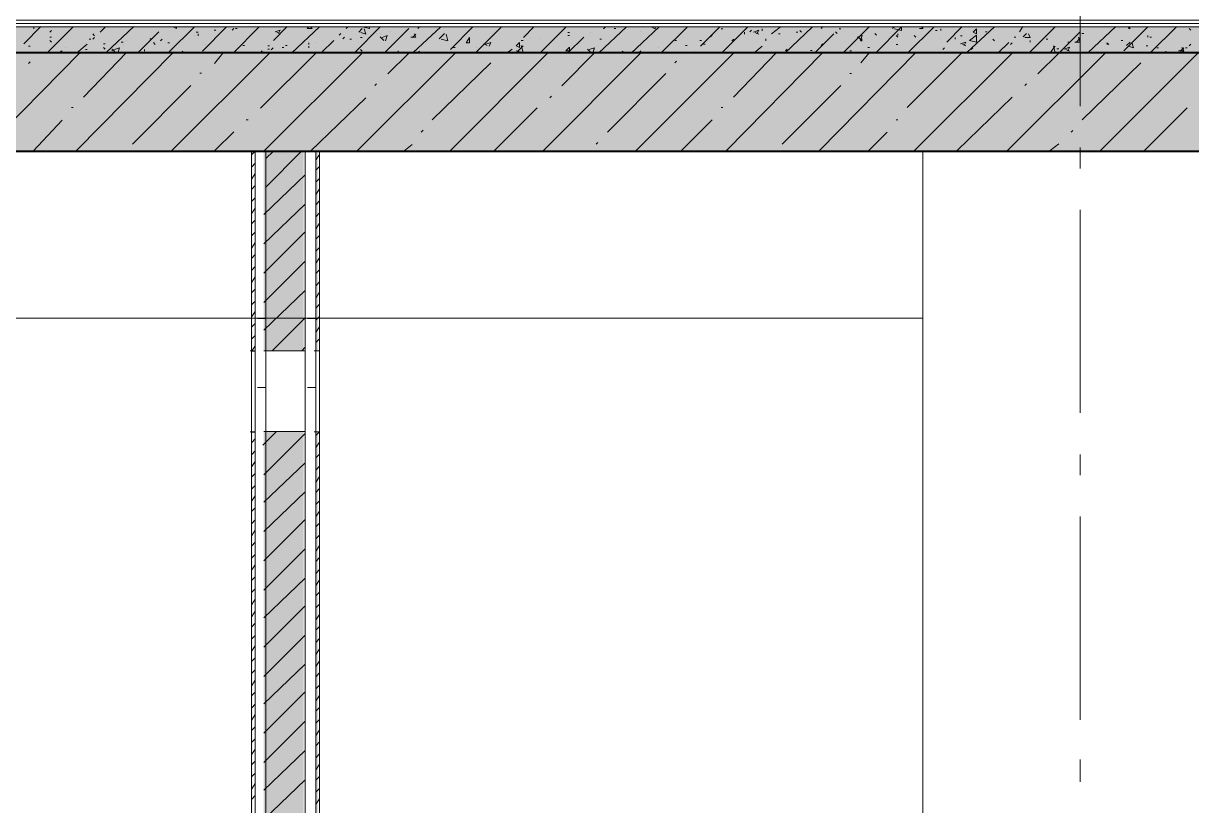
# Model space of a CAD drawing. Header units: millimetres. Extents: x -135211 to 49383, y -8033 to 228499.
# Drawn here: x -20539 to -17669, y 50926 to 52848 of the extents above; entities that cross this region are included whole.
import ezdxf

# ---------------------------------------------------------------- set-up
doc = ezdxf.new("R2010")
doc.units = ezdxf.units.MM
doc.layers.add('PDF _Геометрия', color=7, linetype='Continuous', true_color=0x1d1d1d)
doc.layers.add('PDF _Сплошная заливка', color=7, linetype='Continuous', true_color=0xffffff)

msp = doc.modelspace()

# ---------------------------------------------------------------- hatches: boundary and pattern name
at = {"layer": 'PDF _Сплошная заливка', "transparency": 33554559}
h = msp.add_hatch(color=256, dxfattribs=at)
h.paths.add_polyline_path([(-77398.8, 52535.5), (-77398.8, 52776.4), (-103546, 52776.4), (-103546, 52535.5)])
h.paths.add_polyline_path([(146.8, 52535.5), (146.8, 52776.4), (-22999.7, 52776.4), (-22999.7, 52535.5)])
h.paths.add_polyline_path([(-23351, 52535.5), (-23351, 52776.4), (-26352.2, 52776.4), (-26352.2, 52535.5)])
h.paths.add_polyline_path([(-26398.8, 52535.5), (-26398.8, 52776.4), (-44097.3, 52776.4), (-44097.3, 52535.5)])
h.paths.add_polyline_path([(-45350.3, 52535.5), (-45350.3, 52776.4), (-50899.8, 52776.4), (-50899.8, 52535.5)])
h = msp.add_hatch(color=256, dxfattribs=at)
h.paths.add_polyline_path([(-19977.2, 52044.5), (-19977.2, 52534), (-19978.2, 52534), (-19978.2, 52044.5)])
h.paths.add_polyline_path([(-19977.2, 51845.5), (-19978.2, 51845.5), (-19978.2, 48653.8), (-19977.2, 48653.8)])
h = msp.add_hatch(color=256, dxfattribs=at)
h.paths.add_polyline_path([(-19850.3, 52044.5), (-19850.3, 52534.8), (-19948.6, 52534.8), (-19948.6, 52044.5)])
h.paths.add_polyline_path([(-19850.3, 51845.5), (-19948.6, 51845.5), (-19948.6, 48526.8), (-19850.3, 48526.8)])
h = msp.add_hatch(color=256, dxfattribs=at)
h.paths.add_polyline_path([(-19816.4, 52044.5), (-19816.4, 52534.6), (-19820.3, 52534.6), (-19820.3, 52044.5)])
h.paths.add_polyline_path([(-19816.4, 51845.5), (-19820.3, 51845.5), (-19820.3, 48653.8), (-19816.4, 48653.8)])

# ---------------------------------------------------------------- linework, layer by layer
at = {"layer": 'PDF _Геометрия', "color": 7, "lineweight": 9}
for points in [[(-17943.1, 52644.3), (-17943.1, 53143.8)], [(-22897, 52775.7), (-96.7, 52775.7), (-96.7, 52839.2), (-96.7, 52847.7), (-96.7, 52856.1), (-22897, 52856.1)], [(-96.7, 52847.7), (-22897, 52847.7)], [(-96.7, 52839.2), (-22897, 52839.2)], [(-19964.4, 52123.1), (-19943.6, 52123.1), (-19943.6, 52533.8), (-19943.6, 52042.7), (-19943.6, 51843.7), (-19943.6, 48524.8), (-22894, 48524.8)], [(-21925.8, 48652.1), (-19978.7, 48652.1), (-19978.7, 51844), (-19978.7, 52043), (-19978.7, 52534.1), (-22857.3, 52534.1)], [(-19978.2, 52042.9), (-19969.9, 52042.9), (-19969.9, 52534), (-19978.2, 52534)], [(-19974.1, 52043.8), (-19969.9, 52043.8), (-19969.9, 52534.9), (-19974.1, 52534.9)], [(-19847.1, 51963.4), (-19847.1, 51993), (-19847.1, 52043.8), (-19847.1, 51844.9), (-19847.1, 52043.8), (-19948.6, 52043.8), (-19847.1, 52043.8), (-19847.1, 52534.8), (-19948.6, 52534.8)], [(-19847.1, 52534.8), (-19847.1, 52124.2)], [(-19841.6, 52533.8), (-19820.7, 52533.8), (-19820.7, 52042.7), (-19820.7, 51843.8), (-19820.7, 48651.8), (-19820.7, 50751.5), (-19820.7, 48651.8)], [(-19841.6, 52123.1), (-19820.7, 52123.1), (-19820.7, 52533.8)], [(-19824.9, 52043.6), (-19820.7, 52043.6), (-19820.7, 52534.7), (-19824.9, 52534.7)], [(-19820.3, 52043.6), (-19812, 52043.6), (-19812, 52534.6), (-19820.3, 52534.6)], [(-19812, 52534.6), (-19812, 52124)], [(-18987.2, 52533.9), (-19808.5, 52533.9)], [(-18329.1, 52534.4), (-18329.1, 48652.4)], [(-18328, 48652.3), (-9607.8, 48652.3), (-9607.8, 52534.2), (-18328, 52534.2)], [(-17943.1, 52491.8), (-17943.1, 52542.7)], [(-17943.1, 51890.8), (-17943.1, 52390.3)], [(-19408.4, 52123.7), (-20741.8, 52123.7)], [(-19810.6, 52123.7), (-18329.1, 52123.7)], [(-18794.2, 52123.6), (-19407.7, 52123.6)], [(-19982.4, 51844.8), (-19969.9, 51844.8), (-19969.9, 52043.8), (-19982.4, 52043.8)], [(-19824.5, 51844.6), (-19812, 51844.6), (-19812, 52043.6), (-19824.5, 52043.6)], [(-19964.4, 51953.8), (-19943.6, 51953.8)], [(-19841.6, 51953.8), (-19820.7, 51953.8)], [(-19978.2, 48652), (-19969.9, 48652), (-19969.9, 51843.9), (-19978.2, 51843.9)], [(-19974.1, 48653.1), (-19969.9, 48653.1), (-19969.9, 51844.8), (-19974.1, 51844.8)], [(-19948.6, 48526), (-19847.1, 48526), (-19847.1, 51844.9), (-19948.6, 51844.9), (-19847.1, 51844.9)], [(-19824.9, 48652.8), (-19820.7, 48652.8), (-19820.7, 51844.7), (-19824.9, 51844.7)], [(-19820.3, 48652.7), (-19812, 48652.7), (-19812, 51844.6), (-19820.3, 51844.6)], [(-17943.1, 51738.3), (-17943.1, 51789.1)], [(-17943.1, 51137.2), (-17943.1, 51636.7)], [(-17943.1, 50984.8), (-17943.1, 51039.8)]]:
    msp.add_lwpolyline(points, dxfattribs=at)
at = {"layer": 'PDF _Геометрия', "color": 7, "lineweight": 40}
for points in [[(-96.7, 53046.7), (-96.7, 52775.7), (-22994.2, 52775.7)], [(-22994.2, 52534.4), (-96.7, 52534.4), (-96.7, 51954.4)]]:
    msp.add_lwpolyline(points, dxfattribs=at)
at = {"layer": 'PDF _Геометрия', "lineweight": 9}
for points in [[(-20538.5, 52797.6), (-20496.3, 52840)], [(-20513.9, 52835), (-20513.9, 52839.2)], [(-20481, 52775.9), (-20417.4, 52839.4)], [(-20474.2, 52826.2), (-20470, 52830.5)], [(-20474.2, 52814.4), (-20470, 52814.4)], [(-20368.9, 52822.1), (-20364.7, 52817.8)], [(-20368.9, 52809.4), (-20364.7, 52813.6)], [(-20350.9, 52826.1), (-20338.4, 52838.9)], [(-20336.1, 52776.6), (-20268.2, 52840.1)], [(-20263.6, 52839.1), (-20259.4, 52839.1)], [(-20257.4, 52776.1), (-20206.8, 52826.9)], [(-20189.2, 52838.6), (-20189.2, 52838.6)], [(-20182.9, 52776.4), (-20119, 52839.9)], [(-20171.2, 52839.3), (-20162.9, 52835.1), (-20162.9, 52839.3)], [(-20119, 52818.7), (-20119, 52818.7)], [(-20114.4, 52826.2), (-20110.3, 52826.2)], [(-20110.3, 52817.7), (-20110.3, 52822)], [(-20099.1, 52780.1), (-20040.1, 52839.3)], [(-20070.6, 52831), (-20066.4, 52831)], [(-20026.7, 52831.6), (-20022.5, 52835.8)], [(-20024.3, 52775.2), (-19961.1, 52838.7)], [(-20017.9, 52835.8), (-20013.8, 52835.8)], [(-19925, 52806.1), (-19890.9, 52840)], [(-19921, 52827.4), (-19908.5, 52831.6), (-19912.6, 52823.2)], [(-19916.8, 52826.5), (-19908.5, 52822.3)], [(-19879.4, 52775.9), (-19812, 52839.4)], [(-19842.4, 52835.4), (-19838.3, 52839.6)], [(-19842, 52835.3), (-19829.5, 52835.3), (-19833.7, 52839.5)], [(-19763.5, 52818.7), (-19759.3, 52822.9)], [(-19754.7, 52810.2), (-19750.5, 52814.4)], [(-19745.9, 52835.5), (-19741.8, 52839.7)], [(-19726.2, 52775.7), (-19662.8, 52839.2)], [(-19715, 52826.8), (-19706.7, 52835.3)], [(-19710.8, 52813.2), (-19706.7, 52813.2)], [(-19710.4, 52825.9), (-19697.9, 52821.6), (-19702.1, 52834.3)], [(-19706.7, 52839.5), (-19706.7, 52839.5)], [(-19705.8, 52839.3), (-19689.1, 52835.2), (-19689.1, 52839.3)], [(-19671.6, 52823.2), (-19671.6, 52823.2)], [(-19662.8, 52823.1), (-19662.8, 52823.1)], [(-19662.4, 52814.6), (-19654, 52806.1)], [(-19657.8, 52813.7), (-19645.3, 52817.9), (-19649.4, 52805.2)], [(-19651.9, 52776), (-19592.6, 52835.3)], [(-19636.5, 52827.2), (-19636.5, 52827.2)], [(-19601.4, 52831.2), (-19601.4, 52831.2)], [(-19587.6, 52814), (-19575.1, 52814), (-19579.2, 52822.5)], [(-19583.4, 52813.2), (-19575.1, 52821.6)], [(-19581.3, 52776.3), (-19513.6, 52839.9)], [(-19570.5, 52835.1), (-19566.3, 52839.4)], [(-19517.4, 52810.2), (-19504.9, 52822.9)], [(-19512.8, 52809.2), (-19496.1, 52805), (-19500.3, 52821.9)], [(-19489.8, 52784.2), (-19434.7, 52839.3)], [(-19428, 52776.2), (-19364.5, 52839.6)], [(-19310.7, 52813.7), (-19285.5, 52839.1)], [(-19294.3, 52813.7), (-19294.3, 52813.7)], [(-19270.2, 52775.1), (-19206.5, 52838.5)], [(-19202, 52825.8), (-19197.8, 52825.8)], [(-19202, 52818.2), (-19197.8, 52818.2)], [(-19200.5, 52776.4), (-19162.7, 52814.5)], [(-19145.1, 52826.3), (-19145.1, 52826.3)], [(-19125.3, 52775.7), (-19057.4, 52839.2)], [(-19114.2, 52834.4), (-19110, 52838.7)], [(-19087.9, 52835.1), (-19083.7, 52835.1)], [(-19046.4, 52775.1), (-18978.4, 52838.6)], [(-19039.8, 52839.1), (-19039.8, 52839.1)], [(-19022.3, 52827.1), (-19022.3, 52827.1)], [(-18995.6, 52838.7), (-18987.2, 52834.5), (-18987.2, 52838.7)], [(-18972, 52775.5), (-18908.2, 52839)], [(-18917, 52839), (-18917, 52839)], [(-18875.6, 52791.9), (-18829.3, 52838.4)], [(-18851, 52814.9), (-18846.8, 52819.1)], [(-18824.7, 52835), (-18820.5, 52835)], [(-18822.3, 52776.1), (-18759.1, 52839.6)], [(-18767.8, 52826.1), (-18767.8, 52821.9)], [(-18754.5, 52826.9), (-18750.3, 52831.1)], [(-18745.4, 52826.7), (-18732.8, 52831), (-18737, 52822.5)], [(-18741.2, 52825.9), (-18732.8, 52821.6)], [(-18724, 52834.3), (-18724, 52830)], [(-18701.2, 52822.1), (-18680.1, 52839)], [(-18684.3, 52822.1), (-18680.1, 52822.1)], [(-18668.6, 52775), (-18601.1, 52838.5)], [(-18640.5, 52826.1), (-18636.2, 52826.1)], [(-18631.7, 52830.3), (-18627.5, 52826)], [(-18594.9, 52775.5), (-18548.5, 52822.1)], [(-18579, 52835.8), (-18574.8, 52840.1)], [(-18543.9, 52827.1), (-18539.7, 52822.9)], [(-18535.2, 52834.6), (-18530.9, 52834.6)], [(-18524.1, 52776.6), (-18460.8, 52840.1)], [(-18491, 52814), (-18478.3, 52818.2), (-18482.5, 52805.5), (-18478.3, 52809.7)], [(-18447.4, 52823), (-18443.2, 52818.8)], [(-18445.2, 52776), (-18381.8, 52839.5)], [(-18403.6, 52835.4), (-18399.3, 52839.7)], [(-18398.7, 52834.4), (-18381.8, 52830.2), (-18381.8, 52838.7)], [(-18394.8, 52818.4), (-18390.6, 52814.2)], [(-18390.6, 52818.4), (-18390.6, 52822.7)], [(-18366.3, 52775.5), (-18302.8, 52839)], [(-18350.9, 52818.1), (-18346.7, 52813.9)], [(-18337.6, 52835.8), (-18329.1, 52835.8), (-18329.1, 52840)], [(-18333.4, 52834.9), (-18329.1, 52839.1)], [(-18298.3, 52830.4), (-18294, 52830.4)], [(-18285.3, 52834.6), (-18285.3, 52830.3)], [(-18270.7, 52802.1), (-18232.6, 52840.2)], [(-18236.9, 52817.3), (-18232.6, 52817.3)], [(-18221.4, 52776.1), (-18153.7, 52839.6)], [(-18175.4, 52827), (-18171.2, 52827)], [(-18105.3, 52813.9), (-18101, 52813.9)], [(-18091.9, 52827.3), (-18083.5, 52840)], [(-18083.2, 52814.6), (-18074.7, 52823)], [(-18078.6, 52813.6), (-18065.9, 52813.6), (-18070.2, 52822.1)], [(-18068.1, 52775.9), (-18004.5, 52839.4)], [(-17994, 52776.3), (-17943.1, 52827.2)], [(-17955.8, 52801.8), (-17943.1, 52801.8), (-17947.3, 52814.4)], [(-17951.6, 52800.9), (-17943.1, 52813.6)], [(-17938.6, 52822.8), (-17934.3, 52822.8)], [(-17923.3, 52776.6), (-17855.3, 52840)], [(-17846.6, 52835.8), (-17846.6, 52835.8)], [(-17835.9, 52780.2), (-17776.4, 52839.5)], [(-17824.5, 52835.6), (-17820.3, 52839.8)], [(-17824.5, 52839), (-17820.3, 52834.7)], [(-17776.4, 52818.3), (-17776.4, 52814.1)], [(-17771.9, 52814), (-17767.6, 52814)], [(-17770, 52776.4), (-17706.2, 52839.9)], [(-17675.3, 52835.4), (-17671.1, 52831.2)], [(-20526.8, 52791.9), (-20522.7, 52791.9)], [(-20474.2, 52805.9), (-20470, 52801.7)], [(-20434.9, 52788.8), (-20434.9, 52788.8)], [(-20407.9, 52775.6), (-20382.3, 52796.8)], [(-20377.6, 52809.5), (-20373.5, 52809.5)], [(-20342.6, 52797.4), (-20338.4, 52797.4)], [(-20342.6, 52788.9), (-20338.4, 52784.7)], [(-20320.4, 52784.5), (-20312.1, 52776)], [(-20315.8, 52783.6), (-20303.3, 52787.8), (-20307.5, 52775.1)], [(-20298.7, 52802.2), (-20294.5, 52802.2)], [(-20294.5, 52797.1), (-20294.5, 52797.1)], [(-20285.8, 52806.3), (-20285.8, 52806.3)], [(-20228.5, 52810.1), (-20224.3, 52810.1)], [(-20219.7, 52800.7), (-20215.6, 52796.5)], [(-20202.2, 52804.8), (-20198, 52809.1)], [(-20184.6, 52800.5), (-20180.5, 52800.5)], [(-20092.7, 52797.3), (-20092.7, 52797.3)], [(-20000.4, 52793.3), (-19996.2, 52793.3)], [(-19939, 52792.9), (-19934.8, 52792.9)], [(-19930.2, 52783.4), (-19926, 52787.7)], [(-19903.9, 52788.4), (-19899.7, 52788.4)], [(-19895.1, 52793.4), (-19890.9, 52793.4)], [(-19838.3, 52796.4), (-19838.3, 52800.6)], [(-19838.3, 52792.2), (-19838.3, 52787.9)], [(-19820.7, 52800.5), (-19820.7, 52800.5)], [(-19806.8, 52776.5), (-19776.9, 52806.1)], [(-19737.2, 52809.2), (-19733, 52809.2)], [(-19482.7, 52788.8), (-19478.5, 52788.8)], [(-19425.9, 52789.3), (-19425.9, 52789.3)], [(-19408, 52797.6), (-19399.6, 52793.3)], [(-19403.4, 52796.6), (-19390.8, 52800.9), (-19395, 52792.4)], [(-19390.8, 52801.7), (-19390.8, 52801.7)], [(-19328.6, 52780.9), (-19311.8, 52776.6), (-19316, 52793.6)], [(-19324.4, 52780), (-19311.8, 52792.7)], [(-19320.6, 52796.1), (-19320.6, 52800.4)], [(-19316, 52806.3), (-19311.8, 52806.3)], [(-19268, 52810.2), (-19268, 52810.2)], [(-19224.1, 52792.1), (-19224.1, 52792.1)], [(-19153.5, 52784.8), (-19145.1, 52776.3)], [(-19149, 52783.9), (-19136.4, 52788.1), (-19140.6, 52775.4)], [(-19123, 52809.1), (-19118.8, 52809.1)], [(-19022.3, 52792.3), (-19022.3, 52792.3)], [(-18978.4, 52788.7), (-18978.4, 52788.7)], [(-18938.8, 52806.2), (-18934.6, 52806.2)], [(-18912.4, 52793.3), (-18908.2, 52793.3)], [(-18877.3, 52805.7), (-18873.1, 52805.7)], [(-18868.6, 52797.2), (-18864.4, 52797.2)], [(-18798.4, 52805.2), (-18794.2, 52809.4)], [(-18745, 52775), (-18724, 52792)], [(-18715.2, 52805.5), (-18715.2, 52809.7)], [(-18666.8, 52780.5), (-18662.6, 52784.7)], [(-18579, 52793.5), (-18574.8, 52797.7)], [(-18495.9, 52797.2), (-18495.9, 52797.2)], [(-18486.8, 52813.1), (-18478.3, 52804.6)], [(-18465, 52788.4), (-18460.8, 52788.4)], [(-18394.8, 52796.4), (-18390.6, 52796.4)], [(-18285.3, 52810), (-18285.3, 52810)], [(-18280.7, 52783.7), (-18276.5, 52788)], [(-18250.2, 52813.2), (-18250.2, 52808.9)], [(-18236.6, 52797.8), (-18223.9, 52802), (-18228.1, 52793.5)], [(-18232.3, 52796.9), (-18223.9, 52792.7)], [(-18210.5, 52784.1), (-18206.3, 52788.3)], [(-18157.9, 52809.1), (-18153.7, 52804.9)], [(-18144, 52775.9), (-18118.6, 52801.3)], [(-18114, 52796.1), (-18109.8, 52800.4)], [(-18065.9, 52806), (-18065.9, 52801.8)], [(-18026.3, 52809.1), (-18022.1, 52809.1)], [(-18004.5, 52775.1), (-18017.2, 52775.1), (-18004.5, 52792)], [(-18004.5, 52775.9), (-18008.7, 52792.9)], [(-18000, 52785.2), (-17995.7, 52785.2)], [(-17982.1, 52785), (-17969.4, 52789.3), (-17973.6, 52780.8)], [(-17973.6, 52801.9), (-17969.4, 52801.9)], [(-17881.7, 52801.3), (-17881.7, 52801.3)], [(-17877.1, 52800.4), (-17872.9, 52796.2)], [(-17877.1, 52797), (-17872.9, 52797)], [(-17842, 52806.1), (-17837.8, 52806.1)], [(-17828.7, 52793.3), (-17820.3, 52801.8)], [(-17824.2, 52792.3), (-17811.5, 52788.1), (-17815.7, 52800.8)], [(-17780.6, 52792.9), (-17776.4, 52792.9)], [(-17754.3, 52787.7), (-17750.1, 52787.7)], [(-17697.1, 52779.6), (-17688.6, 52788.1)], [(-17688.6, 52780.5), (-17692.9, 52789)], [(-17684.1, 52788.1), (-17679.9, 52788.1)], [(-17675.3, 52793), (-17671.1, 52797.3)], [(-20637.2, 52535.4), (-20399.8, 52776.7)], [(-20447.8, 52779.4), (-20443.7, 52779.4)], [(-20408.9, 52535.5), (-20171.7, 52776.8)], [(-20391.7, 52666.6), (-20285.8, 52776.7)], [(-20386.4, 52784.1), (-20382.3, 52784.1)], [(-20320.9, 52783.7), (-20320.9, 52779.4)], [(-20241.9, 52784), (-20241.9, 52779.8)], [(-20175.9, 52533.7), (-19934.8, 52775)], [(-20149.5, 52779.9), (-20145.4, 52775.7)], [(-20069.7, 52749.6), (-20048.9, 52775)], [(-20057.6, 52776), (-20057.6, 52776)], [(-20022.5, 52775.7), (-20022.5, 52775.7)], [(-19956.5, 52776), (-19952.3, 52780.3)], [(-19956.4, 52639.6), (-19820.7, 52775.1)], [(-19948.3, 52533.8), (-19706.7, 52775.1)], [(-19943.6, 52775.1), (-19943.6, 52775.1)], [(-19939, 52784.4), (-19934.8, 52784.4)], [(-19803.2, 52783.4), (-19803.2, 52783.4)], [(-19720, 52533.9), (-19478.5, 52775.2)], [(-19710.8, 52783.6), (-19706.7, 52779.4)], [(-19643.5, 52724.4), (-19592.6, 52775.2)], [(-19618.9, 52780.5), (-19618.9, 52776.2)], [(-19570.5, 52775.9), (-19566.3, 52780.1)], [(-19535.4, 52775.6), (-19531.2, 52775.6)], [(-19491.6, 52534), (-19250.4, 52775.3)], [(-19487.3, 52779.5), (-19487.3, 52779.5)], [(-19350.7, 52775.9), (-19338.2, 52784.4)], [(-19329.4, 52775.1), (-19329.4, 52775.1)], [(-19263.3, 52534.1), (-19022.3, 52775.5)], [(-19216.8, 52694.9), (-19136.4, 52775.4)], [(-19118.8, 52780.4), (-19118.8, 52780.4)], [(-19070.4, 52775.7), (-19066.2, 52780), (-19066.2, 52775.7)], [(-19035.6, 52534.2), (-18794.2, 52775.5)], [(-19026.5, 52776.3), (-19022.3, 52780.5)], [(-18890.7, 52779.6), (-18890.7, 52779.6)], [(-18881.9, 52776.2), (-18881.9, 52776.2)], [(-18811.8, 52535.3), (-18574.8, 52776.6)], [(-18795, 52666.4), (-18688.9, 52776.5)], [(-18605.4, 52781), (-18601.1, 52781)], [(-18583.5, 52535.4), (-18346.7, 52776.7)], [(-18508.8, 52780.3), (-18504.6, 52780.3)], [(-18481.9, 52751.2), (-18460.8, 52776.6)], [(-18368.1, 52641.2), (-18232.6, 52776.7)], [(-18351.3, 52533.7), (-18109.8, 52775)], [(-18122.9, 52533.7), (-17881.7, 52775.1)], [(-18061.4, 52775.5), (-18057.1, 52775.5)], [(-18046.6, 52724.2), (-17995.7, 52775)], [(-17987, 52780.9), (-17987, 52780.9)], [(-17977.9, 52784.2), (-17969.4, 52779.9)], [(-17894.6, 52533.9), (-17653.5, 52775.2)], [(-17850.8, 52776.5), (-17846.6, 52776.5)], [(-17732.5, 52780), (-17732.5, 52775.7)], [(-17715, 52776.4), (-17715, 52776.4)], [(-17715, 52776.4), (-17715, 52776.4)], [(-17692.9, 52776.2), (-17688.6, 52780.5), (-17701.4, 52780.5)], [(-20526.8, 52749.5), (-20522.7, 52753.8)], [(-19534.6, 52611.2), (-19390.8, 52751)], [(-18938.8, 52751.1), (-18934.6, 52755.4)], [(-17937.7, 52611), (-17793.9, 52750.7)], [(-20105.7, 52725.4), (-20101.5, 52725.4)], [(-19675.7, 52695.3), (-19671.6, 52699.6)], [(-19104.6, 52581.1), (-18960.9, 52725.1)], [(-18508.8, 52725.2), (-18504.6, 52725.2)], [(-18078.9, 52695.1), (-18074.7, 52699.3)], [(-20271.4, 52551.2), (-20127.8, 52695.2)], [(-18675.2, 52551), (-18530.9, 52695)], [(-20421.5, 52641.4), (-20417.4, 52641.4)], [(-19833.7, 52533.8), (-19697.9, 52665)], [(-19245.8, 52665.2), (-19241.6, 52669.4)], [(-18824.7, 52641.1), (-18820.5, 52641.1)], [(-18245.4, 52535.4), (-18109.8, 52666.6)], [(-19382.3, 52535.1), (-19276.7, 52640.9)], [(-17785.5, 52534.9), (-17679.9, 52640.7)], [(-20515.6, 52533.9), (-20443.7, 52610.2)], [(-19991.6, 52611.2), (-19987.4, 52611.2)], [(-19561.7, 52581.1), (-19557.5, 52585.3)], [(-18923.3, 52534.6), (-18846.8, 52610.8)], [(-18394.8, 52611), (-18390.6, 52611)], [(-17964.9, 52580.9), (-17960.6, 52585.1)], [(-20069.1, 52535.3), (-20022.5, 52581.8)], [(-19131.8, 52550.9), (-19127.6, 52555.2)], [(-18463.4, 52534.1), (-18416.9, 52580.7)], [(-19944.8, 52445.1), (-19855.8, 52534)], [(-19942.7, 52516.8), (-19926, 52533.6)], [(-19604.7, 52533.8), (-19583.8, 52550.8)], [(-18016.9, 52535.5), (-17995.7, 52552.4)], [(-19948.6, 52378.2), (-19847.1, 52475.6)], [(-19948.6, 52306.2), (-19847.1, 52403.6)], [(-19948.6, 52234.3), (-19847.1, 52335.9)], [(-19948.6, 52162.3), (-19847.1, 52264)], [(-19948.6, 52094.6), (-19847.1, 52192)], [(-19927.7, 52043.8), (-19847.1, 52124.2)], [(-19855.4, 52043.8), (-19847.1, 52052.3)], [(-19951.3, 51811.5), (-19917.2, 51845.4)], [(-19948.6, 51739), (-19847.1, 51840.6)], [(-19948.6, 51671.3), (-19847.1, 51768.6)], [(-19948.6, 51599.3), (-19847.1, 51696.7)], [(-19948.6, 51527.4), (-19847.1, 51628.9)], [(-19948.6, 51455.4), (-19847.1, 51557)], [(-19948.6, 51387.7), (-19847.1, 51485)], [(-19948.6, 51315.7), (-19847.1, 51417.3)], [(-19948.6, 51243.7), (-19847.1, 51345.3)], [(-19948.6, 51176), (-19847.1, 51273.3)], [(-19948.6, 51104.1), (-19847.1, 51205.6)], [(-19948.6, 51032.1), (-19847.1, 51133.7)], [(-19948.6, 50964.3), (-19847.1, 51061.7)], [(-19948.6, 50892.4), (-19847.1, 50989.7)]]:
    msp.add_lwpolyline(points, dxfattribs=at)
for points in [[(-18197.5, 52801.8), (-18214.5, 52806), (-18197.5, 52818.7)], [(-18197.5, 52834.8), (-18197.5, 52822.1), (-18206, 52826.4)], [(-19443.4, 52813.1), (-19443.4, 52800.4), (-19451.8, 52800.4)], [(-19320.6, 52801.2), (-19320.6, 52788.6), (-19329, 52792.8)], [(-19197.8, 52789.4), (-19197.8, 52780.9), (-19206.2, 52780.9)]]:
    msp.add_lwpolyline(points, close=True, dxfattribs=at)
at = {"layer": 'PDF _Геометрия', "color": 252, "lineweight": 9, "true_color": 0x878787}
for points in [[(-19978.2, 52525.5), (-19969.9, 52534)], [(-19820.3, 52513.4), (-19812, 52526.2)], [(-19978.2, 52495.9), (-19969.9, 52504.3)], [(-19978.2, 52466.3), (-19969.9, 52479)], [(-19820.3, 52488), (-19812, 52496.5)], [(-19978.2, 52440.8), (-19969.9, 52449.3)], [(-19820.3, 52458.4), (-19812, 52466.9)], [(-19820.3, 52428.8), (-19812, 52441.5)], [(-19978.2, 52411.2), (-19969.9, 52419.7)], [(-19820.3, 52403.4), (-19812, 52411.9)], [(-19978.2, 52381.6), (-19969.9, 52394.3)], [(-19978.2, 52356.2), (-19969.9, 52364.6)], [(-19820.3, 52373.7), (-19812, 52382.2)], [(-19820.3, 52344.1), (-19812, 52356.8)], [(-19978.2, 52326.6), (-19969.9, 52335)], [(-19820.3, 52318.7), (-19812, 52327.2)], [(-19978.2, 52296.9), (-19969.9, 52309.6)], [(-19820.3, 52289.1), (-19812, 52297.6)], [(-19978.2, 52271.5), (-19969.9, 52280)], [(-19820.3, 52259.4), (-19812, 52272.2)], [(-19978.2, 52241.9), (-19969.9, 52250.3)], [(-19820.3, 52234.1), (-19812, 52242.5)], [(-19978.2, 52212.3), (-19969.9, 52224.9)], [(-19820.3, 52204.4), (-19812, 52212.9)], [(-19978.2, 52186.9), (-19969.9, 52195.3)], [(-19820.3, 52174.8), (-19812, 52187.5)], [(-19978.2, 52157.3), (-19969.9, 52165.7)], [(-19820.3, 52149.4), (-19812, 52157.9)], [(-19978.2, 52127.6), (-19969.9, 52140.3)], [(-19820.3, 52119.7), (-19812, 52128.2)], [(-19978.2, 52102.2), (-19969.9, 52110.6)], [(-19820.3, 52090.1), (-19812, 52102.8)], [(-19978.2, 52072.6), (-19969.9, 52081)], [(-19820.3, 52064.7), (-19812, 52073.2)], [(-19978.2, 52042.9), (-19969.9, 52055.6)], [(-19812, 52043.6), (-19812, 52043.6)], [(-19820.3, 51836.1), (-19812, 51844.6)], [(-19978.2, 51818.6), (-19969.9, 51827)], [(-19820.3, 51806.5), (-19812, 51819.2)], [(-19978.2, 51788.9), (-19969.9, 51797.4)], [(-19820.3, 51781.1), (-19812, 51789.6)], [(-19978.2, 51759.3), (-19969.9, 51772)], [(-19820.3, 51751.5), (-19812, 51759.9)], [(-19978.2, 51733.9), (-19969.9, 51742.4)], [(-19820.3, 51721.8), (-19812, 51734.6)], [(-19978.2, 51704.2), (-19969.9, 51712.7)], [(-19820.3, 51696.4), (-19812, 51704.9)], [(-19978.2, 51674.6), (-19969.9, 51687.4)], [(-19820.3, 51666.8), (-19812, 51675.3)], [(-19978.2, 51649.2), (-19969.9, 51657.7)], [(-19820.3, 51637.2), (-19812, 51649.9)], [(-19978.2, 51619.6), (-19969.9, 51628)], [(-19820.3, 51611.8), (-19812, 51620.3)], [(-19978.2, 51590), (-19969.9, 51602.7)], [(-19820.3, 51582.1), (-19812, 51590.6)], [(-19978.2, 51564.5), (-19969.9, 51573)], [(-19820.3, 51552.5), (-19812, 51565.2)], [(-19978.2, 51534.9), (-19969.9, 51543.4)], [(-19820.3, 51527.1), (-19812, 51535.6)], [(-19978.2, 51505.3), (-19969.9, 51518)], [(-19820.3, 51497.5), (-19812, 51506)], [(-19978.2, 51479.9), (-19969.9, 51488.3)], [(-19820.3, 51467.8), (-19812, 51480.5)], [(-19978.2, 51450.3), (-19969.9, 51458.7)], [(-19820.3, 51442.4), (-19812, 51450.9)], [(-19978.2, 51420.6), (-19969.9, 51433.3)], [(-19820.3, 51412.8), (-19812, 51421.3)], [(-19978.2, 51391), (-19969.9, 51403.7)], [(-19820.3, 51383.2), (-19812, 51395.8)], [(-19978.2, 51365.6), (-19969.9, 51374)], [(-19820.3, 51357.8), (-19812, 51366.3)], [(-19978.2, 51336), (-19969.9, 51344.4)], [(-19820.3, 51328.1), (-19812, 51336.6)], [(-19978.2, 51306.3), (-19969.9, 51319)], [(-19820.3, 51298.5), (-19812, 51311.2)], [(-19978.2, 51281), (-19969.9, 51289.4)], [(-19820.3, 51268.9), (-19812, 51281.6)], [(-19978.2, 51251.3), (-19969.9, 51259.8)], [(-19820.3, 51243.5), (-19812, 51252)], [(-19978.2, 51221.6), (-19969.9, 51234.3)], [(-19820.3, 51213.8), (-19812, 51222.3)], [(-19978.2, 51196.3), (-19969.9, 51204.7)], [(-19820.3, 51184.2), (-19812, 51196.9)], [(-19978.2, 51166.6), (-19969.9, 51175.1)], [(-19978.2, 51137), (-19969.9, 51149.7)], [(-19820.3, 51158.8), (-19812, 51167.3)], [(-19978.2, 51111.6), (-19969.9, 51120.1)], [(-19820.3, 51129.2), (-19812, 51137.7)], [(-19820.3, 51099.5), (-19812, 51112.3)], [(-19978.2, 51082), (-19969.9, 51090.4)], [(-19978.2, 51052.3), (-19969.9, 51065)], [(-19820.3, 51074.1), (-19812, 51082.6)], [(-19978.2, 51026.9), (-19969.9, 51035.4)], [(-19820.3, 51044.5), (-19812, 51053)], [(-19978.2, 50997.3), (-19969.9, 51005.8)], [(-19820.3, 51014.9), (-19812, 51027.6)], [(-19978.2, 50967.6), (-19969.9, 50980.4)], [(-19820.3, 50989.5), (-19812, 50998)], [(-19978.2, 50942.3), (-19969.9, 50950.7)], [(-19820.3, 50959.8), (-19812, 50968.3)], [(-19820.3, 50930.2), (-19812, 50942.9)]]:
    msp.add_lwpolyline(points, dxfattribs=at)
at = {"layer": 'PDF _Геометрия', "color": 7, "lineweight": 9}
for points in [[(-19943.6, 52068.1), (-19943.6, 51818.4)], [(-19847.1, 51819.4), (-19847.1, 52069.2)], [(-19820.7, 52068.1), (-19820.7, 51818.4)], [(-19812, 51819.2), (-19812, 52069)]]:
    msp.add_lwpolyline(points, close=True, dxfattribs=at)
at = {"layer": 'PDF _Сплошная заливка', "lineweight": 9, "transparency": 33554559}
msp.add_solid([(-22897, 52839.2), (-96.7, 52839.2), (-22897, 52775.7), (-96.7, 52775.7)], dxfattribs=at)

doc.saveas('drawing.dxf')
